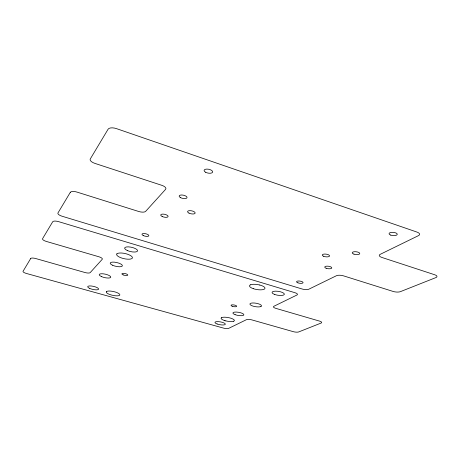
<?xml version="1.0" encoding="UTF-8"?>
<svg xmlns="http://www.w3.org/2000/svg" width="460" height="460" viewBox="0 0 460 460"><rect width="100%" height="100%" fill="white"/><g stroke="black" fill="none" stroke-linecap="round" stroke-linejoin="round"><path stroke-width="0.69" d="M106.323 291.784L106.668 291.462A6.94 1.938 12.4 0 1 114.137 291.697L115.477 292.071A6.94 1.938 12.4 0 1 119.761 295.113L119.399 295.429A6.94 1.938 12.4 0 1 112.01 295.176L110.67 294.808A6.94 1.938 12.4 0 1 106.34 291.784M221.335 317.808L221.858 317.532A6.756 1.869 10 0 1 229.701 317.889L230.954 318.24A6.756 1.869 10 0 1 234.105 320.976L233.571 321.247M250.533 284.797L249.878 285.183A7.843 2.513 9.3 0 0 253.333 288.684M225.808 320.89L224.555 320.539M259.779 285.033L261.234 285.464A7.843 2.513 9.3 0 1 264.563 288.983L263.89 289.357A7.843 2.513 9.3 0 1 254.748 289.104L253.31 288.684M233.571 321.247A6.756 1.869 10 0 1 225.814 320.884M224.578 320.539A6.756 1.869 10 0 1 221.358 317.808M250.55 284.803A7.843 2.513 9.3 0 1 259.791 285.033M30.699 258.514L23.046 271.296A4.341 1.19 14.1 0 0 26.571 273.51L223.606 328.124A3.916 1.046 10 0 0 228.637 328.377L246.485 319.66A4.111 1.15 9.5 0 1 251.873 319.901L293.256 331.654A4.1 1.127 8.6 0 0 298.707 331.93L321.172 323.029A4.335 1.248 8 0 0 319.504 321.097L275.868 308.372A4.439 1.328 8.9 0 1 273.849 306.291L296.941 295.015A4.726 1.501 8.4 0 0 294.94 292.698L58.73 221.68A5.284 1.788 14.7 0 0 52.699 221.76L42.561 238.694A4.962 1.57 14.5 0 0 46.454 241.471L98.843 256.749A4.755 1.495 13.2 0 1 102.229 259.313L90.183 272.619A4.491 1.328 13.2 0 1 84.945 272.515L35.84 258.572A4.583 1.334 14.3 0 0 30.699 258.514M70.317 192.326L57.948 212.986A5.451 1.909 14.8 0 0 62.106 216.24L302.283 289.047A4.87 1.587 8.1 0 0 308.792 289.219L336.427 275.724A5.204 1.782 7.1 0 1 343.528 275.856L393.185 291.462A5.221 1.719 5.8 0 0 400.378 291.657L435.89 277.587A5.641 1.949 4.6 0 0 434.717 274.764L381.857 257.439A5.767 2.127 5.6 0 1 380.184 254.345L418.462 235.646A6.29 2.472 4.4 0 0 416.984 232.081L116.472 128.627A7.021 3.231 15.3 0 0 108.088 129.22L90.258 159.005A6.463 2.72 15.2 0 0 94.904 163.392L161.799 185.317A6.135 2.536 12.8 0 1 165.623 189.307L145.653 211.358A5.698 2.179 13 0 1 138.73 211.491L77.079 192.113A5.836 2.202 14.9 0 0 70.317 192.326M116.897 253.874L116.731 254.104A8.073 2.622 12.7 0 0 121.687 258.025L123.211 258.48A8.073 2.622 12.7 0 0 131.87 258.566L132.319 258.135A8.073 2.622 12.7 0 0 127.46 254.19L125.896 253.724A8.073 2.622 12.7 0 0 117.173 253.667L116.897 253.874M89.786 288.454A5.618 1.57 12.8 0 0 98.607 289.254A5.618 1.57 12.8 0 0 91.109 285.976A5.618 1.57 12.8 0 0 89.786 288.454M217.149 323.99A5.29 1.432 10.1 0 0 225.354 324.288A5.29 1.432 10.1 0 0 217.988 321.62A5.29 1.432 10.1 0 0 217.149 323.99M127.391 250.573A6.641 2.219 12.6 0 0 137.586 250.924A6.641 2.219 12.6 0 0 128.363 246.853A6.641 2.219 12.6 0 0 127.391 250.573M274.775 294.503A6.239 1.972 8.8 0 0 284.366 294.314A6.239 1.972 8.8 0 0 275.483 291.157A6.239 1.972 8.8 0 0 274.775 294.503M112.43 265.19A6.244 1.949 12.7 0 0 122.337 265.995A6.244 1.949 12.7 0 0 114.195 262.137A6.244 1.949 12.7 0 0 112.43 265.19M260.969 306.475A5.865 1.754 9.4 0 0 258.135 303.698A5.865 1.754 9.4 0 0 250.435 303.416A5.865 1.754 9.4 0 0 253.293 306.199A5.865 1.754 9.4 0 0 260.969 306.475M101.373 276.546A5.94 1.759 12.8 0 0 110.751 277.351A5.94 1.759 12.8 0 0 102.913 273.786A5.94 1.759 12.8 0 0 101.373 276.546M123.176 274.89A3.024 0.92 12.4 0 0 127.794 275.097A3.024 0.92 12.4 0 0 123.556 273.343A3.024 0.92 12.4 0 0 123.176 274.89M232.196 306.228A2.875 0.845 9.8 0 0 236.687 306.337A2.875 0.845 9.8 0 0 232.714 304.836A2.875 0.845 9.8 0 0 232.196 306.228M188.991 213.118A3.858 1.518 11.5 0 0 195.12 213.198A3.858 1.518 11.5 0 0 190.009 210.645A3.858 1.518 11.5 0 0 188.991 213.118M323.736 256.312A3.68 1.345 7.3 0 0 329.55 256.036A3.68 1.345 7.3 0 0 324.484 254.064A3.68 1.345 7.3 0 0 323.736 256.312M235.112 314.663A5.583 1.593 9.7 0 0 243.869 314.933A5.583 1.593 9.7 0 0 236.21 312.058A5.583 1.593 9.7 0 0 235.112 314.663M143.411 235.618A3.513 1.248 12.5 0 0 148.844 235.756A3.513 1.248 12.5 0 0 144.003 233.536A3.513 1.248 12.5 0 0 143.411 235.618M162.19 216.493A3.772 1.443 12.2 0 0 168.084 216.579A3.772 1.443 12.2 0 0 162.972 214.107A3.772 1.443 12.2 0 0 162.19 216.493M180.648 197.691A4.019 1.65 11.9 0 0 187.007 197.719A4.019 1.65 11.9 0 0 181.642 194.988A4.019 1.65 11.9 0 0 180.648 197.691M326.151 268.243A3.548 1.248 7.3 0 0 331.763 268.025A3.548 1.248 7.3 0 0 326.887 266.162A3.548 1.248 7.3 0 0 326.151 268.243M353.941 254.133A3.789 1.403 6.4 0 0 359.772 253.598A3.789 1.403 6.4 0 0 354.309 251.723A3.789 1.403 6.4 0 0 353.941 254.133M297.93 282.842A3.3 1.098 8.2 0 0 303.065 282.687A3.3 1.098 8.2 0 0 298.425 280.997A3.3 1.098 8.2 0 0 297.93 282.842M205.62 172.253A4.364 1.943 11.3 0 0 212.618 172.201A4.364 1.943 11.3 0 0 206.925 169.09A4.364 1.943 11.3 0 0 205.62 172.253M390.758 235.112A4.128 1.627 5 0 0 397.25 234.427A4.128 1.627 5 0 0 391.466 232.357A4.128 1.627 5 0 0 390.758 235.112"/></g></svg>
